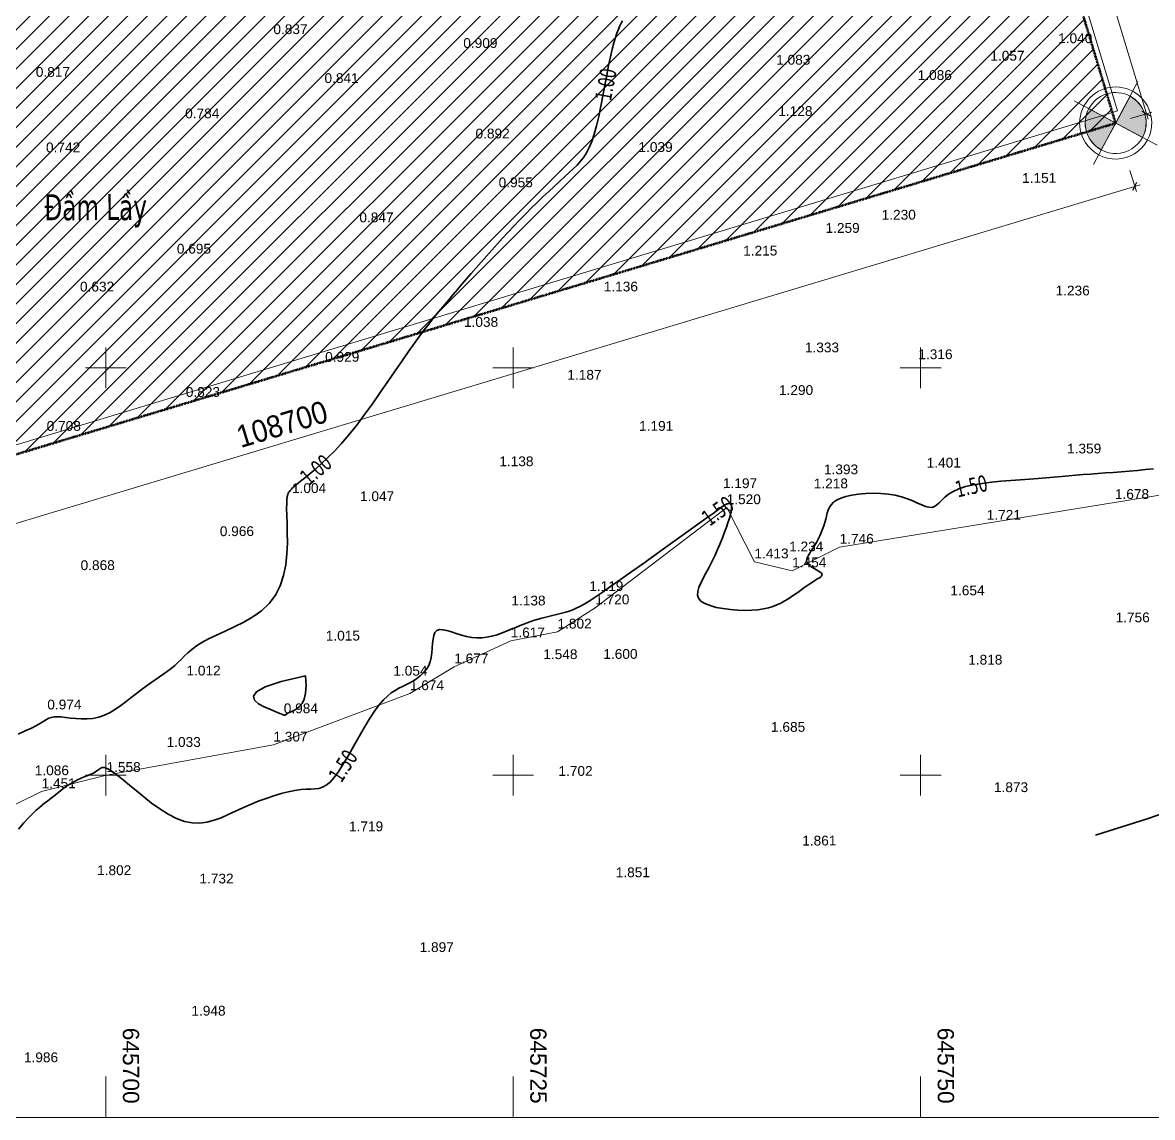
# Model space of a CAD drawing. Header units: millimetres. Extents: x 563604 to 809435, y 2337 to 1331933.
# Drawn here: x 672344 to 741676, y 1144933 to 1212109 of the extents above; entities that cross this region are included whole.
import ezdxf

# ---------------------------------------------------------------- set-up
doc = ezdxf.new("R2010")
doc.units = ezdxf.units.MM
doc.linetypes.add('Aligning Line', pattern=[11.999999364568483, 5.999999682284241, -5.999999682284241])
for name, color, linetype, lineweight in [('A-ANNO-DIMS', 211, 'Continuous', 9), ('A-ANNO-DIMS-340', 211, 'Continuous', 9), ('A-ANNO-NOTE', 131, 'Continuous', 9), ('A-DETL-GENF-1', 1, 'Continuous', 9), ('A-DETL-THIN', 151, 'Continuous', 9), ('A-DETL-THIN-1', 10, 'Aligning Line', 211), ('CD TAI', 7, 'Continuous', 9), ('DM CAI-1', 9, 'Continuous', 35), ('Hbaixe-1', 253, 'Continuous', 9), ('khung-1', 253, 'Continuous', 9), ('MUONG DAT-1', 253, 'Continuous', 9), ('NCD', 7, 'Continuous', 9), ('NCV_TKCS_HIEN TRANG_251226_dwg-1', 253, 'Continuous', 9), ('Ranh du an-1', 253, 'Continuous', 9), ('Text-1', 7, 'Continuous', 35)]:
    doc.layers.add(name, color=color, linetype=linetype, lineweight=lineweight)
doc.styles.add('Arial', font='arial_0.ttf', dxfattribs={"height": 600.1280242654427})
doc.styles.add('Arial_1', font='arial_0.ttf', dxfattribs={"height": 1000.213373775738})
doc.styles.add('Arial_2', font='arial_0.ttf', dxfattribs={"width": 0.9, "height": 1360})
doc.styles.add('Tahoma', font='tahoma_0.ttf', dxfattribs={"width": 0.75, "height": 1000.213373775738})
doc.styles.add('Tahoma_1', font='tahoma_0.ttf', dxfattribs={"width": 0.75, "height": 1600.34139804118})
doc.dimstyles.new('1_Dim_chi_tiet_khu_đất_1', dxfattribs={"dimscale": 304.8, "dimtxt": 1387.552783941479, "dimasz": 1.338582677165354, "dimexe": 1.115485564304462, "dimexo": 0.0625, "dimgap": 0.1115485564304462, "dimtad": 1, "dimdec": 0, "dimrnd": 5, "dimzin": 0, "dimdsep": 46, "dimtxsty": 'Arial_2', "dimblk1": 'OBLIQUE', "dimblk2": 'OBLIQUE', "dimsah": 1, "dimcen": 0.09, "dimdle": 1.115485564304462, "dimazin": 0, "dimtfac": 1, "dimtdec": 4, "dimtix": 1, "dimtmove": 0, "dimatfit": 3, "dimfxl": 3.346456692913386, "dimfxlon": 1, "dimtvp": 1, "dimtolj": 1, "dimtzin": 0, "dimarcsym": 2})

# ---------------------------------------------------------------- blocks, each defined once
blk = doc.blocks.new('NCV_TKCS_HIEN TRANG_251226_dwg-1595164-TỔNG THỂ_HIỆN TRẠNG KHU ĐẤT')
at = {"layer": 'DM CAI-1', "flags": 128}
for points in [[(738189.7596410416, 1162247.866236391), (741350.7488661603, 1163260.833301193), (743732.2801570449, 1164077.964327522)], [(672090.0722712692, 1162628.347328146), (672417.3021792837, 1162999.142806465), (672705.1520491227, 1163310.499509608), (672956.7640099202, 1163567.255860959), (673177.8243829496, 1163778.332184519), (673374.0194909044, 1163952.648806419), (673551.0356552001, 1164099.126049807), (673714.5591982462, 1164226.684240105), (673870.2764416002, 1164344.243701739), (674023.8737072457, 1164460.72475871), (674180.1029089261, 1164583.174559759), (674339.9783258636, 1164711.14754961), (674503.5798287563, 1164842.324993466), (674670.9872881606, 1164974.388159937), (674842.2805750587, 1165105.018315081), (675017.5395604324, 1165231.896726939), (675196.8441142704, 1165352.704661711), (675380.2741079808, 1165465.123388006), (675567.3401922595, 1165567.407548833), (675755.2761394981, 1165660.105298699), (675940.7465015184, 1165744.338168353), (676120.4158304259, 1165821.227688402), (676290.9486786101, 1165891.895389453), (676449.0095983185, 1165957.462802967), (676591.2631416566, 1166019.051459549), (676714.3738610141, 1166077.782890233), (676816.2219560993, 1166134.426958264), (676899.5502170317, 1166188.346858142), (676968.317081818, 1166238.554117573), (677026.4809890323, 1166284.060263836), (677078.0003755455, 1166323.876824496), (677126.8336803574, 1166357.015325412), (677176.9393406231, 1166382.487295426), (677232.2757947746, 1166399.304260682), (677297.2056203093, 1166405.534884101), (677377.7079555262, 1166395.476366493), (677480.1660782151, 1166362.483043738), (677610.9632665918, 1166299.909251436), (677776.4827981621, 1166201.109325467), (677983.1079515677, 1166059.437602141), (678237.2220037468, 1165868.248417339), (678545.2082336247, 1165620.896106234), (678910.6499407176, 1165315.170731781), (679325.9305121563, 1164966.605261257), (679780.6333566562, 1164595.168388869), (680264.3418836419, 1164220.828808826), (680766.6395016868, 1163863.555214767), (681277.1096200738, 1163543.316301468), (681785.3356476602, 1163280.080762001), (682280.9009935868, 1163093.817291426), (682755.9596031391, 1162998.952107088), (683212.9475657545, 1162987.741521441), (683656.8715084344, 1163046.899371211), (684092.7380576123, 1163163.139493408), (684525.5538390119, 1163323.175723908), (684960.3254794925, 1163513.72189958), (685402.059605062, 1163721.49185729), (685855.7628425796, 1163933.19943334), (686324.2894522414, 1164137.26973795), (686801.8842356813, 1164328.972981696), (687280.6396278698, 1164505.290647225), (687752.6480642036, 1164663.204219459), (688210.0019799371, 1164799.695181048), (688644.7938113183, 1164911.7450162), (689049.1159927503, 1164996.335208702), (689415.0609601971, 1165050.447242337), (689737.5585536476, 1165074.513678793), (690022.8882308922, 1165082.771392922), (690280.1668544557, 1165092.908337338), (690518.5112867206, 1165122.612464797), (690747.0383899279, 1165189.571727629), (690974.8650267441, 1165311.474079156), (691211.1080601197, 1165506.007471708), (691464.8843514438, 1165790.859858182), (691742.8093213476, 1166176.718622632), (692041.4926187709, 1166646.268874873), (692355.0424507599, 1167175.195156585), (692677.5670240772, 1167739.18200803), (693003.1745457686, 1168313.913972024), (693325.9732220293, 1168875.075588828), (693640.0712601889, 1169398.351400264), (693939.5768670101, 1169859.425947162), (694220.0980820518, 1170240.026603748), (694483.2422764857, 1170546.052069463), (694732.1166549895, 1170789.443876719), (694969.8284216736, 1170982.143559206), (695199.4847807899, 1171136.092649619), (695424.1929365908, 1171263.232679661), (695647.0600934699, 1171375.505182028), (695871.1934559636, 1171484.851689132), (696098.2745164968, 1171601.63084107), (696324.281924161, 1171729.869704414), (696543.7686152268, 1171872.012453422), (696751.2875272427, 1172030.50326164), (696941.391597189, 1172207.786304177), (697108.6337617625, 1172406.305754012), (697247.5669583693, 1172628.505785971), (697352.7441241321, 1172876.830573033), (697421.5295823567, 1173151.210485999), (697462.5332033549, 1173441.520679437), (697487.1762439058, 1173735.122503184), (697506.8799600787, 1174019.377306646), (697533.0656092208, 1174281.646440939), (697577.1544476852, 1174509.291256039), (697650.5677315415, 1174689.673101639), (697764.7267185621, 1174810.153328283), (697927.9160605889, 1174862.536161224), (698135.8739919842, 1174856.39732198), (698381.202143734, 1174805.755408762), (698656.5021458309, 1174724.62901879), (698954.3756288354, 1174627.036748713), (699267.4242240172, 1174526.997196602), (699588.2495606594, 1174438.528959817), (699909.4532696061, 1174375.65063501), (700224.7704144315, 1174349.155210195), (700532.4697880679, 1174356.933234025), (700831.9536173132, 1174393.649645382), (701122.6241281137, 1174453.969384851), (701403.8835465576, 1174532.557390179), (701675.1340995849, 1174624.078601099), (701935.7780129996, 1174723.197956635), (702185.21751289, 1174824.580396947), (702423.388318966, 1174923.735459135), (702652.3601220176, 1175019.551076863), (702874.7361065984, 1175111.759783008), (703093.1194571201, 1175200.094109453), (703310.1133575685, 1175284.286589925), (703528.3209924974, 1175364.069755455), (703750.3455460344, 1175439.176139773), (703978.7902023074, 1175509.338275044), (704215.3656506103, 1175574.569041313), (704458.2125993405, 1175636.002712551), (704704.5792619195, 1175695.053911031), (704951.7138520528, 1175753.13725775), (705196.864582878, 1175811.667375124), (705437.2796678167, 1175872.058883723), (705670.2073198647, 1175935.726406816), (705892.895753295, 1176004.084565258), (706105.426560602, 1176079.753005197), (706319.2148561061, 1176170.171469707), (706548.5091322068, 1176283.984725593), (706807.5578822974, 1176429.837541225), (707110.6096003387, 1176616.374681988), (707471.91277944, 1176852.24091696), (707905.7159125686, 1177146.081011671), (708426.2674936854, 1177506.539734913), (709040.93652277, 1177937.542464251), (709729.5740304061, 1178424.137024964), (710465.1515544736, 1178946.651853371), (711220.6406318586, 1179485.415386077), (711969.0128005833, 1180020.756059971), (712683.2395976756, 1180533.002311229), (713336.2925617251, 1181002.482576032), (713901.1432289087, 1181409.525290982), (714357.6559918609, 1181739.342907824), (714713.2666592561, 1181996.683937303), (714982.3038942397, 1182191.180905729), (715179.096359957, 1182332.466338703), (715317.9727187019, 1182430.172762536), (715413.2616346133, 1182493.932702829), (715479.2917697009, 1182533.378686459), (715530.3917875361, 1182558.143239027), (715578.3670324412, 1182576.270598924), (715624.9295757171, 1182589.451856833), (715669.2681697, 1182597.789815939), (715710.571566726, 1182601.387280141), (715748.0285194147, 1182600.347051347), (715780.8277803864, 1182594.771933457), (715808.1581019771, 1182584.76472994), (715829.2082365226, 1182570.428243985), (715843.4942159884, 1182551.886627431), (715851.8411891531, 1182529.349433825), (715855.401584141, 1182503.047563239), (715855.3278286502, 1182473.211917729), (715852.7723509468, 1182440.073399213), (715848.887579155, 1182403.862908613), (715844.8259415407, 1182364.81134756), (715841.7398658022, 1182323.149617829), (715840.0785326265, 1182278.115487801), (715837.4781319577, 1182224.974192288), (715830.8716064449, 1182157.997833559), (715817.1918985952, 1182071.458513885), (715793.3719510575, 1181959.628334543), (715756.3447066225, 1181816.779398086), (715703.0431073718, 1181637.18380636), (715630.4000959542, 1181415.113661209), (715536.2744439427, 1181147.267141353), (715422.2282396, 1180840.046730323), (715290.7493992612, 1180502.280988807), (715144.3258412484, 1180142.798477212), (714985.4454811871, 1179770.427756087), (714816.5962368317, 1179393.997385694), (714640.2660249431, 1179022.335926156), (714458.942762708, 1178664.271938448), (714276.7645792846, 1178327.194486843), (714104.4704520017, 1178012.734652516), (713954.4495703016, 1177721.084020365), (713839.0911246199, 1177452.434175719), (713770.7843039733, 1177206.976703902), (713761.9182980877, 1176984.903190384), (713824.8822966892, 1176786.405219638), (713972.065489788, 1176611.6743777), (714210.8332336452, 1176460.821194479), (714528.4555549208, 1176333.631982755), (714907.1786459584, 1176229.812000316), (715329.2486999531, 1176149.066503814), (715776.9119103838, 1176091.100751605), (716232.4144701619, 1176055.620001618), (716678.0025719147, 1176042.329511074), (717095.9224094052, 1176050.934538045), (717472.2902433034, 1176080.872463149), (717808.7026081536, 1176130.509162157), (718110.6261066847, 1176197.942632394), (718383.5273403481, 1176281.270874165), (718632.8729125824, 1176378.591885505), (718864.1294252649, 1176488.003664448), (719082.7634811245, 1176607.604210305), (719294.2416823223, 1176735.491522103), (719502.9086348702, 1176869.655860654), (719708.6209566336, 1177007.656539576), (719910.1132689033, 1177146.945136257), (720106.1201929696, 1177284.973226949), (720295.3763501231, 1177419.192387906), (720476.6163625058, 1177547.054196515), (720648.5748504148, 1177666.010229029), (720809.986435708, 1177773.512061984), (720959.1826509197, 1177867.813771364), (721092.8826734148, 1177950.379428244), (721207.4025923699, 1178023.475603856), (721299.0584969614, 1178089.368868437), (721364.1664756559, 1178150.325792794), (721399.0426179137, 1178208.612947589), (721400.0030117758, 1178266.49690363), (721363.3637469861, 1178326.244231153), (721287.8065266106, 1178389.778109322), (721181.475513814, 1178457.648149308), (721054.8804847989, 1178530.060571915), (720918.5312171873, 1178607.22159582), (720782.9374873237, 1178689.33744126), (720658.6090726879, 1178776.6143289), (720556.0557500505, 1178869.258477131), (720485.7872968912, 1178967.476107468), (720455.6000767015, 1179071.584317937), (720462.4368005656, 1179182.34372921), (720500.5267662887, 1179300.625839037), (720564.0992721018, 1179427.302147299), (720647.3836160939, 1179563.244152456), (720744.6090959285, 1179709.323353393), (720850.0050091267, 1179866.411249708), (720957.8006543454, 1180035.379340001), (721063.0360070486, 1180216.549635328), (721163.9937577352, 1180408.046193578), (721259.7672739953, 1180607.443585941), (721349.4499241285, 1180812.316382476), (721432.1350758668, 1181020.239153663), (721506.916097368, 1181228.786469562), (721572.8863567896, 1181435.532900227), (721629.1392220057, 1181638.053016993), (721676.576374216, 1181834.132173178), (721723.3327469297, 1182022.398856696), (721779.3515882593, 1182201.692339858), (721854.5761440464, 1182370.851893698), (721958.9496618357, 1182528.71678925), (722102.4153886043, 1182674.126298541), (722294.9165713292, 1182805.91969303), (722546.3964571294, 1182922.936243892), (722862.9313603934, 1183023.860067632), (723235.1298640206, 1183106.754654403), (723649.7336187478, 1183169.528340397), (724093.4842748859, 1183210.089460527), (724553.1234826036, 1183226.34635056), (725015.3928932056, 1183216.207345553), (725467.034156577, 1183177.580780985), (725894.7889228866, 1183108.374992199), (726287.8835506563, 1183008.765622684), (726645.4832274187, 1182887.997548959), (726969.2378486339, 1182757.582954417), (727260.7973099034, 1182629.034025146), (727521.8115064033, 1182513.862944538), (727753.930333877, 1182423.581897405), (727958.8036873586, 1182369.703068557), (728138.0814621662, 1182363.73864153), (728295.2599684395, 1182413.456784712), (728441.2211702149, 1182511.649600237), (728588.6934470605, 1182647.365173391), (728750.4051774088, 1182809.651589887), (728939.0847402603, 1182987.55693501), (729167.4605147571, 1183170.129294046), (729448.2608797577, 1183346.416753134), (729794.2142142624, 1183505.467397132), (730213.5444814515, 1183638.767706051), (730696.4579815082, 1183747.557737652), (731228.6566000733, 1183835.515944561), (731795.8422213681, 1183906.320779548), (732383.7167306073, 1183963.650694387), (732977.9820128639, 1184011.184142131), (733564.3399525009, 1184052.599574129), (734128.4924348753, 1184091.575443575), (734659.5472029292, 1184131.110376826), (735160.2354302298, 1184171.483694443), (735636.69414864, 1184212.294891714), (736095.0603904478, 1184253.143464065), (736541.4711870902, 1184293.62890593), (736982.0635700036, 1184333.350713306), (737422.9745720442, 1184371.908380343), (737870.3412243649, 1184408.901402041), (738328.9967538782, 1184444.184663969), (738798.5591684058, 1184478.634608983), (739277.3426692587, 1184513.383069088), (739763.6614588827, 1184549.561878556), (740255.8297395821, 1184588.302868824), (740752.1617136613, 1184630.737873456), (741250.9715829984, 1184677.998725165), (741750.5735501815, 1184731.217256523)], [(696901.1784294527, 1193140.391230206), (696702.7501414139, 1192874.250321971), (696383.6581741971, 1192433.21590941), (696030.5394324762, 1191931.650326051), (695639.4809990342, 1191363.98533551), (695215.3492671087, 1190742.503532147), (694765.2054581534, 1190083.950218819), (694296.110794048, 1189405.070699238), (693815.1264961045, 1188722.61027598), (693329.3137850672, 1188053.314251194), (692845.7338829577, 1187413.927928874), (692371.4480110881, 1186821.196611597), (691912.9641197004, 1186288.464352509), (691474.5770777386, 1185815.470211869), (691060.0284829348, 1185398.551998805), (690673.0599331632, 1185034.04752301), (690317.413026014, 1184718.294595317), (689996.829359645, 1184447.631025276), (689715.0505319305, 1184218.394622727), (689475.8181401767, 1184026.923198072), (689281.2631657753, 1183869.418905595), (689127.0741210658, 1183741.541281471), (689007.3289016214, 1183638.814204904), (688916.1054028731, 1183556.761556517), (688847.4815206781, 1183490.907216079), (688795.535149758, 1183436.775064497), (688754.3441863954, 1183389.888981683), (688717.9865257379, 1183345.772847834), (688681.8339741201, 1183298.647759691), (688646.4339809228, 1183237.523685858), (688613.6279052951, 1183150.107811483), (688585.2571080889, 1183024.107321855), (688563.1629485954, 1182847.229401983), (688549.1867865309, 1182607.181237014), (688545.1699820381, 1182291.670012664), (688552.9538946915, 1181888.402913088), (688571.6486166805, 1181390.828342197), (688589.4391678133, 1180815.359568447), (688591.7792986672, 1180184.151079339), (688564.1227619492, 1179519.357362092), (688491.9233089462, 1178843.132902788), (688360.6346906618, 1178177.632189354), (688155.7106593766, 1177545.009708725), (687862.6049665197, 1176967.419946841), (687472.9468928743, 1176461.775425728), (687003.067838341, 1176024.020801247), (686475.4747314648, 1175644.858765346), (685912.674501216, 1175314.992008266), (685337.1740762818, 1175025.123221529), (684771.4803860587, 1174765.955095805), (684238.1003590912, 1174528.190322187), (683759.5409243501, 1174302.531590637), (683352.5949564244, 1174081.333647652), (683011.1991128012, 1173863.559456101), (682723.5759972957, 1173649.824033829), (682477.9482127291, 1173440.742399675), (682262.5383624908, 1173236.929570776), (682065.5690498281, 1173039.000564977), (681875.2628781304, 1172847.570399699), (681679.8424509288, 1172663.254094206), (681469.6948376857, 1172485.998578832), (681243.8649740026, 1172313.078437685), (681003.5622621216, 1172141.100168921), (680749.996104427, 1171966.670269705), (680484.3759023097, 1171786.395237484), (680207.9110585795, 1171596.881570697), (679921.810974769, 1171394.735766226), (679627.2850531206, 1171176.564321942), (679325.3460409675, 1170941.012515934), (679016.2200660065, 1170694.880748146), (678699.9366011672, 1170447.008199872), (678376.5251192373, 1170206.234050702), (678046.0150932883, 1169981.397482642), (677708.435995682, 1169781.337675281), (677363.8173001998, 1169614.893809773), (677012.1884792034, 1169490.905067128), (676654.6062773009, 1169415.144823284), (676296.2365245357, 1169381.123235032), (675943.2723233398, 1169379.284656362), (675601.9067751513, 1169400.073440552), (675278.3329821177, 1169433.933940742), (674978.7440458194, 1169471.310509501), (674709.333068404, 1169502.647500677), (674476.2931515937, 1169518.389267123), (674282.3369331424, 1169510.709013517), (674116.2551925201, 1169478.69534884), (673963.3582455128, 1169423.165735035), (673808.9564067711, 1169344.937631914), (673638.3599920806, 1169244.828500991), (673436.8793166596, 1169123.655802505), (673189.8246962943, 1168982.236998113), (672882.5064453509, 1168821.389547484), (672505.3043949645, 1168642.429608898), (672068.8764346853, 1168448.668119601)], [(709156.5559111733, 1212225.139896256), (709078.8284125451, 1212073.600152869), (708996.2310034242, 1211902.853032414), (708909.0228327758, 1211704.608886422), (708817.4630494238, 1211470.578067556), (708721.8108019073, 1211192.470927205), (708622.3252394758, 1210861.997818033), (708519.265510669, 1210470.869091144), (708412.8907641683, 1210010.795098209), (708303.3604139294, 1209478.176629243), (708190.4349333019, 1208888.176218415), (708073.7750599154, 1208260.646838092), (707953.0415318258, 1207615.441460362), (707827.8950880825, 1206972.413057169), (707697.9964657478, 1206351.414600881), (707563.0064028774, 1205772.299063016), (707422.5856385205, 1205254.919416087), (707276.0307353329, 1204813.62391589), (707121.1815587695, 1204440.741959021), (706955.5137995951, 1204123.098224655), (706776.503148716, 1203847.517392816), (706581.625296471, 1203600.824142534), (706368.3559336246, 1203369.843154401), (706134.1707509414, 1203141.399108158), (705876.5454391859, 1202902.316683688), (705593.993664011, 1202642.014729097), (705289.1809940279, 1202360.288765247), (704965.8109723103, 1202059.528480939), (704627.5871424995, 1201742.123566253), (704278.2130473856, 1201410.463710273), (703921.3922311775, 1201066.938601803), (703560.828236949, 1200713.937931063), (703200.2246077739, 1200353.85138657), (702842.7561006144, 1199988.901567121), (702489.4823231623, 1199620.642707084), (702140.9340964303, 1199250.461952383), (701797.6422418569, 1198879.746446813), (701460.1375803128, 1198509.88333502), (701128.950932385, 1198142.259761792), (700804.613119654, 1197778.262870926), (700487.6549629904, 1197419.279807918), (700178.5358332013, 1197066.534952975), (699877.4293009791, 1196720.601627696), (699584.4374861018, 1196381.890392077), (699299.6625091977, 1196050.811803705), (699023.2064906125, 1195727.776422149), (698755.1715502649, 1195413.194804994), (698495.6598090682, 1195107.477511387), (698244.7733866576, 1194811.035099762), (698001.5794258431, 1194522.537878193), (697761.0051595777, 1194233.695153009), (697516.9428427119, 1193934.475979042), (697263.2847308054, 1193614.849412399), (696993.9230785668, 1193264.784508195), (696901.1784294527, 1193140.391230206)]]:
    blk.add_lwpolyline(points, dxfattribs=at)
blk.add_lwpolyline([(689701.762093462, 1172024.882938904), (689739.9281076126, 1171428.508491011), (689709.3174445421, 1170958.450541432), (689624.0936433111, 1170597.892327731), (689498.4202435479, 1170330.01708691), (689346.4607851647, 1170138.008057102), (689182.3788077899, 1170005.048475166), (689020.3378509097, 1169914.321578668), (688874.5014537268, 1169849.010605886), (688756.0313690789, 1169795.007774229), (688664.0822003715, 1169749.041229986), (688594.8067630839, 1169710.54809943), (688544.3578734052, 1169678.965509685), (688508.8883473825, 1169653.730587453), (688484.5510007791, 1169634.280459998), (688467.4986499262, 1169620.052253878), (688453.8841105867, 1169610.483095509), (688438.8981806583, 1169605.683889361), (688413.8835874267, 1169608.460648156), (688369.2210400276, 1169622.293161819), (688295.2912473131, 1169650.661220985), (688182.474918703, 1169697.044614727), (688021.1527630494, 1169764.923134391), (687801.705489488, 1169857.776568482), (687514.5138072968, 1169979.084708346), (687165.7355648819, 1170131.611306127), (686824.6371684406, 1170315.255966116), (686576.2621630144, 1170529.202253543), (686505.6540942126, 1170772.633736055), (686697.8565076444, 1171044.733979309), (687237.9129483517, 1171344.686550098), (688210.8669618018, 1171671.675014365)], close=True, dxfattribs=at)
at = {"layer": 'Hbaixe-1', "flags": 128}
blk.add_lwpolyline([(768012.7561700911, 1144933.000000322), (563603.7514713899, 1144933.000000322), (563603.7514713899, 1331933.000000302), (802477.039142666, 1331933.000000302), (802477.039142666, 1144933.000000322)], dxfattribs=at)
at = {"layer": 'khung-1'}
for p, q in [((677454.2705076322, 1189682.999999961), (677454.2705076322, 1192183.000000015)), ((702454.2705074664, 1189682.999999961), (702454.2705074664, 1192183.000000015)), ((727454.2705074426, 1189682.999999961), (727454.2705074426, 1192183.000000015)), ((676204.270507605, 1190933.00000013), (678704.2705073756, 1190933.00000013)), ((701204.2705075812, 1190933.00000013), (703704.2705074936, 1190933.00000013)), ((726204.2705075573, 1190933.00000013), (728704.2705076117, 1190933.00000013)), ((677454.2705076322, 1164682.999999985), (677454.2705076322, 1167182.999999897)), ((702454.2705074664, 1164682.999999985), (702454.2705074664, 1167182.999999897)), ((727454.2705074426, 1164682.999999985), (727454.2705074426, 1167182.999999897)), ((676204.270507605, 1165932.99999987), (678704.2705075175, 1165932.99999987)), ((701204.2705075812, 1165932.99999987), (703704.2705074936, 1165932.99999987)), ((726204.2705074154, 1165932.99999987), (728704.2705076117, 1165932.99999987)), ((677454.2705076322, 1144932.999999896), (677448.3968144719, 1147433.526535705)), ((702454.2705076084, 1144932.999999896), (702448.39681459, 1147433.526535705)), ((727454.2705074426, 1144932.999999896), (727448.3968145661, 1147433.526535705))]:
    blk.add_line(p, q, dxfattribs=at)
at = {"layer": 'MUONG DAT-1', "flags": 128}
blk.add_lwpolyline([(662621.4353108503, 1159562.818393352), (673511.2035945442, 1164921.550690809), (677495.7147713039, 1165922.124426109), (687737.5469170109, 1167787.580211539), (696109.9528812368, 1170939.923776521), (698833.6717344861, 1172587.676418792), (702302.6814153414, 1174180.167416401), (705171.0310471964, 1174721.020535008), (707483.0484413411, 1176203.770652328), (715551.3551690251, 1182351.047211951), (717255.5337806694, 1179025.330789996), (719571.3180536103, 1178478.651221097), (722481.5459764291, 1179926.798743717), (756356.8655926243, 1185433.787186416), (752286.9065297864, 1199548.035770068), (747733.3132658846, 1213433.342198176)], dxfattribs=at)
at = {"layer": 'Ranh du an-1', "flags": 128}
for points in [[(739225.0136526984, 1206601.679416322), (739526.2705078897, 1206693.00000018), (719355.2705079496, 1273233.000000399)], [(615418.8543918182, 1241414.363330038), (635502.2705079307, 1175160.000000271), (739225.0136526984, 1206601.679416322)]]:
    blk.add_lwpolyline(points, dxfattribs=at)
at = {"layer": 'CD TAI', "char_height": 600.1280242654427, "width": 2512.822744633115, "attachment_point": 1, "rotation": 0.13458653618538488, "line_spacing_factor": 0.9417779076525877, "style": 'Arial'}
for s, insert in [('0.837', (687732.9746675938, 1212002.21750579)), ('1.040', (735889.3600417738, 1211446.872938592)), ('0.909', (699388.0726220604, 1211151.880723185)), ('1.083', (718587.7816476256, 1210126.371195457)), ('1.057', (731731.7349245187, 1210375.352511105)), ('0.817', (673154.4043597598, 1209381.217199042)), ('1.086', (727272.6321896062, 1209187.633527658)), ('0.841', (690868.193887486, 1209001.68122555)), ('0.784', (682320.2714063957, 1206833.811088215)), ('1.128', (718718.2942142207, 1206978.75983064)), ('0.892', (700137.2780023835, 1205601.01145119)), ('0.742', (673779.0300799102, 1204749.519269933)), ('1.039', (710135.8260238398, 1204772.47879579)), ('0.955', (701556.5258526932, 1202600.657895789)), ('1.151', (733676.6385063473, 1202876.004201723)), ('0.847', (693008.554263017, 1200453.694124664)), ('1.230', (725059.9106538959, 1200616.764790506)), ('1.259', (721615.6724749602, 1199806.252082523)), ('0.695', (681807.5676090282, 1198533.145384738)), ('1.215', (716561.9216079087, 1198414.167967946)), ('0.632', (675863.3218983337, 1196208.277943306)), ('1.136', (708007.5698469423, 1196211.163073058)), ('1.236', (735731.6288596999, 1195964.813435125)), ('1.038', (699428.2696757958, 1194039.342173057)), ('0.929', (690908.3754298702, 1191895.746071016)), ('1.333', (720349.6192260627, 1192473.694321022)), ('1.316', (727312.8731905137, 1192056.385867453)), ('1.187', (705774.8229327344, 1190796.292469219)), ('0.823', (682360.4206388824, 1189741.630814654)), ('1.290', (718758.5063488226, 1189859.801126397)), ('0.708', (673819.1793122549, 1187657.338996656)), ('1.191', (710176.0230775751, 1187659.940245662)), ('1.359', (736437.7211151615, 1186271.676856209)), ('1.138', (701596.7229062867, 1185488.119345662)), ('1.393', (721518.4451306865, 1184990.822332093)), ('1.401', (727822.8330524996, 1185405.717681939)), ('1.004', (688872.9938104682, 1183841.541104817)), ('1.197', (715322.126225368, 1184142.254610378)), ('1.218', (720894.3291378089, 1184131.170852161)), ('1.678', (739372.8503531859, 1183480.426578695)), ('1.047', (693048.7358055431, 1183347.758970415)), ('1.520', (715549.4586915392, 1183158.408357186)), ('1.721', (731505.6303464425, 1182201.481017534)), ('0.966', (684444.7124574479, 1181200.389488026)), ('1.746', (722479.6494990851, 1180734.159888952)), ('1.234', (719384.0899437983, 1180261.78797184)), ('1.413', (717253.6373031837, 1179832.691935231)), ('0.868', (675903.4711306784, 1179116.097669745)), ('1.454', (719569.4215762664, 1179286.012366332)), ('1.119', (707116.1489397594, 1177830.451641222)), ('1.654', (729277.5577457909, 1177566.440104427)), ('1.138', (702337.1979956076, 1176944.036852351)), ('1.720', (707481.1519638554, 1177011.131797705)), ('1.756', (739414.0049139966, 1175909.65914176)), ('1.802', (705169.1345698525, 1175528.381680385)), ('1.015', (690948.5569722544, 1174789.810916766)), ('1.617', (702300.7849378557, 1174987.528561636)), ('1.677', (698831.7752568584, 1173395.037563885)), ('1.548', (704296.357480187, 1173649.926076394)), ('1.600', (707982.1124488212, 1173667.5857953)), ('1.818', (730371.783077281, 1173313.090773379)), ('1.012', (682400.569871369, 1172649.450541377)), ('1.054', (695093.0574608211, 1172636.632042088)), ('1.674', (696108.0564037509, 1171747.284921472)), ('0.974', (673859.3285447415, 1170565.158723095)), ('0.984', (688369.7084685445, 1170331.805739457)), ('1.685', (718271.849579766, 1169190.783608175)), ('1.033', (681180.3322376892, 1168265.169849745)), ('1.307', (687735.650439525, 1168594.941356774)), ('1.086', (673090.344407972, 1166526.100174652)), ('1.558', (677493.8182938182, 1166729.485571343)), ('1.702', (705226.0287028168, 1166487.791047473)), ('1.451', (673509.3071172003, 1165728.911836044)), ('1.873', (731951.4163031526, 1165491.039110316)), ('1.719', (692372.0716095272, 1163088.187290666)), ('1.861', (720184.4046564884, 1162214.402689738)), ('1.802', (676913.5651691124, 1160396.754443641)), ('1.851', (708742.7466319632, 1160267.47654261)), ('1.732', (683194.1208816055, 1159886.393889162)), ('1.897', (696706.7163264379, 1155676.816855927)), ('1.948', (682702.4074992444, 1151777.183735497)), ('1.986', (672424.8542857625, 1148915.301195896))]:
    blk.add_mtext(s, dxfattribs=dict(at, insert=insert))
at = {"layer": 'NCD', "char_height": 1000.213373775738, "width": 2355.813360617694, "attachment_point": 2, "line_spacing_factor": 0.994305556233853, "style": 'Tahoma'}
for s, insert, rotation in [('1.00', (707639.7641281429, 1208405.792013024), 79.46873938757439), ('1.00', (690020.2120709786, 1185060.53363474), 40.17385786700089), ('1.50', (730455.164514425, 1184157.786576678), 12.695570888971583), ('1.50', (714709.4215155768, 1182553.166579976), 35.864558231590976), ('1.50', (691585.1401647826, 1166773.293257368), 57.53935343613839)]:
    blk.add_mtext(s, dxfattribs=dict(at, insert=insert, rotation=rotation))
at = {"layer": 'Text-1', "attachment_point": 1}
for s, insert, char_height, width, rotation, line_spacing_factor, style in [('Đ\\fTahoma|b0|i0|c254|p34|;\\W.75;ầm Lầy', (673680.9750570338, 1201579.956165873), 1600.34139804118, 7558.652534043917, 0.13508876824315924, 0.9943055562338532, 'Tahoma_1'), ('645700', (679491.8171333068, 1150438.974893763), 1000.213373775738, 5584.050653602815, 270.1345865361854, 0.9417779076525875, 'Arial_1'), ('645725', (704491.8171334248, 1150438.974893763), 1000.213373775738, 5584.050653602815, 270.1345865361854, 0.9417779076525875, 'Arial_1'), ('645750', (729491.8171334009, 1150438.974893763), 1000.213373775738, 5584.050653602815, 270.1345865361854, 0.9417779076525875, 'Arial_1')]:
    blk.add_mtext(s, dxfattribs=dict(at, insert=insert, char_height=char_height, width=width, rotation=rotation, line_spacing_factor=line_spacing_factor, style=style))
blk = doc.blocks.new('HDNDCT_DIEM DINH VI NHO - HDNDCT_DIEM DINH VI NHO-1604833-TỔNG THỂ_HIỆN TRẠNG KHU ĐẤT')
at = {"layer": 'A-ANNO-NOTE'}
h = blk.add_hatch(color=256, dxfattribs=at)
edge = h.paths.add_edge_path()
edge.add_line((741069.5031272467, 1205062.735327211), (739422.0509282816, 1205947.495889241))
edge.add_line((739422.0509282816, 1205947.495889241), (740306.8114903121, 1207594.948088207))
edge.add_arc((739422.0509282816, 1205947.495889241), 1869.999999999872, -28.23792370733588, 61.76207629266531, ccw=False)
h = blk.add_hatch(color=256, dxfattribs=at)
edge = h.paths.add_edge_path()
edge.add_arc((739422.0509282816, 1205947.495889241), 1869.999999999872, 151.7620762926644, 241.76207629266491, ccw=False)
edge.add_line((737774.5987293165, 1206832.256451272), (739422.0509282816, 1205947.495889241))
edge.add_line((739422.0509282816, 1205947.495889241), (738537.2903662511, 1204300.043690276))
for p, q in [((738054.6936960528, 1203401.433399931), (740789.4081605105, 1208493.558378551)), ((736875.9884389716, 1207314.85312147), (741968.1134175916, 1204580.138657012)), ((740306.8114903121, 1207594.948088207), (739422.0509282816, 1205947.495889241)), ((739422.0509282816, 1205947.495889241), (737774.5987293165, 1206832.256451272)), ((738537.2903662511, 1204300.043690276), (739422.0509282816, 1205947.495889241)), ((739422.0509282816, 1205947.495889241), (741069.5031272467, 1205062.735327211))]:
    blk.add_line(p, q, dxfattribs=at)
for radius, start, end in [(2210.000000000043, 16.76207629266427, 196.7620762926639), (1869.999999999925, 16.76207629266388, 196.7620762926635), (1869.999999999872, 331.7620762926637, 61.76207629266488), (2210.000000000043, 196.7620762926639, 16.76207629266427), (1869.999999999872, 151.7620762926641, 241.7620762926645), (1869.999999999925, 196.7620762926635, 16.76207629266388)]:
    blk.add_arc((739422.0509282816, 1205947.495889241), radius, start, end, dxfattribs=at)
blk = doc.blocks.new('DIMBLOCK1-TỔNG THỂ_HIỆN TRẠNG KHU ĐẤT')
at = {"layer": 'A-ANNO-DIMS-340'}
for p, q in [((720281.4281403148, 1272797.955684873), (721583.6425510099, 1273190.177087371)), ((721258.0889483362, 1273092.121736746), (720281.4281403148, 1272797.955684873)), ((741408.504645497, 1206190.719785684), (721160.0335977116, 1273417.67533942)), ((740333.788486851, 1206222.107336484), (741636.0028975462, 1206614.328738982)), ((741310.4492948725, 1206516.273388358), (740333.788486851, 1206222.107336484))]:
    blk.add_line(p, q, dxfattribs=at)
at = {"layer": 'A-ANNO-DIMS-340', "lineweight": 25}
for p, q in [((721258.0889483362, 1273092.121736746), (721003.9235763572, 1273228.620687976)), ((721258.0889483362, 1273092.121736746), (721512.2543203152, 1272955.622785517)), ((741310.4492948725, 1206516.273388358), (741056.2839228935, 1206652.772339587)), ((741310.4492948725, 1206516.273388358), (741564.6146668516, 1206379.774437128))]:
    blk.add_line(p, q, dxfattribs=at)
at = {"layer": 'A-ANNO-DIMS-340', "color": 0, "insert": (732330.1912059243, 1242571.590625379), "char_height": 1360, "width": 5635.598999393086, "attachment_point": 1, "rotation": 286.76207629280117, "line_spacing_factor": 0.9417779076525878, "style": 'Arial_2'}
blk.add_mtext('69530', dxfattribs=at)
blk = doc.blocks.new('_Oblique')
at = {"color": 0, "linetype": 'ByBlock', "lineweight": -2}
blk.add_line((-0.5, -0.5), (0.5, 0.5), dxfattribs=at)
blk = doc.blocks.new('DIMBLOCK6-TỔNG THỂ_HIỆN TRẠNG KHU ĐẤT')
at = {"layer": 'A-ANNO-DIMS-340'}
for p, q in [((740297.2770885904, 1203041.657219229), (740689.4984910865, 1201739.442808534)), ((740591.4431404626, 1202064.996411208), (740297.2770885905, 1203041.657219229)), ((636186.4178604039, 1170618.650013375), (740916.9967431364, 1202163.051761832)), ((636217.8054112057, 1171693.366172021), (636610.0268137018, 1170391.151761325)), ((636511.9714630778, 1170716.705363999), (636217.8054112057, 1171693.366172021))]:
    blk.add_line(p, q, dxfattribs=at)
at = {"layer": 'A-ANNO-DIMS-340', "lineweight": 25}
for p, q in [((740591.4431404625, 1202064.996411208), (740727.9420916925, 1202319.161783186)), ((740591.4431404625, 1202064.996411208), (740454.9441892325, 1201810.831039229)), ((636511.9714630778, 1170716.705363999), (636375.4725118479, 1170462.53999202)), ((636511.9714630778, 1170716.705363999), (636648.4704143078, 1170970.870735978))]:
    blk.add_line(p, q, dxfattribs=at)
at = {"layer": 'A-ANNO-DIMS-340', "color": 0, "insert": (685334.6354258371, 1187301.331639608), "char_height": 1360, "width": 6762.718799271703, "attachment_point": 1, "rotation": 16.762076292710724, "line_spacing_factor": 0.9417779076525878, "style": 'Arial_2'}
blk.add_mtext('108700', dxfattribs=at)

msp = doc.modelspace()

# ---------------------------------------------------------------- hatches: boundary and pattern name
at = {"layer": 'A-DETL-GENF-1'}
h = msp.add_hatch(dxfattribs=at)
h.set_pattern_fill('FP_1', color=256, style=0, pattern_type=2)
h.set_pattern_definition([(45, (0, 0), (-601.0407640085655, 601.0407640085655), [])])
h.paths.add_polyline_path([(635342.57925094, 1174599.204841875), (739422.0509282753, 1205947.495889247), (719369.7317257151, 1272523.207636074), (710648.3709224504, 1277206.995178279), (619974.0475907796, 1249896.277391734), (615290.2600484244, 1241174.916588367)])

# ---------------------------------------------------------------- linework, layer by layer
at = {"layer": 'A-DETL-THIN'}
for p, q in [((739422.0509282745, 1205947.495889246), (719369.7317257143, 1272523.207636073)), ((635342.5792509393, 1174599.204841873), (739422.0509282745, 1205947.495889246))]:
    msp.add_line(p, q, dxfattribs=at)
at = {"layer": 'A-DETL-THIN-1'}
for p, q in [((739422.0509282745, 1205947.495889246), (719369.7317257143, 1272523.207636073)), ((635342.5792509393, 1174599.204841873), (739422.0509282745, 1205947.495889246))]:
    msp.add_line(p, q, dxfattribs=at)

# ---------------------------------------------------------------- block references
at = {"layer": 'A-ANNO-NOTE'}
msp.add_blockref('HDNDCT_DIEM DINH VI NHO - HDNDCT_DIEM DINH VI NHO-1604833-TỔNG THỂ_HIỆN TRẠNG KHU ĐẤT', (0, 0), dxfattribs=at)
at = {"layer": 'NCV_TKCS_HIEN TRANG_251226_dwg-1'}
msp.add_blockref('NCV_TKCS_HIEN TRANG_251226_dwg-1595164-TỔNG THỂ_HIỆN TRẠNG KHU ĐẤT', (0, 0), dxfattribs=at)

# ---------------------------------------------------------------- dimensions: what is measured, and where the dimension line sits
at = {"layer": 'A-ANNO-DIMS'}
for base, p1, p2, angle, override, picture, middle in [((721258.0889483361, 1273092.121736747), (740333.788486851, 1206222.107336484), (720281.4281403148, 1272797.955684873), 286.7620762928012, {"dimpost": '<>', "dimfxl": 69530.14266327267}, 'DIMBLOCK1-TỔNG THỂ_HIỆN TRẠNG KHU ĐẤT', (731982.1441266795, 1240014.39452475)), ((740591.4431404629, 1202064.996411208), (636217.8054112057, 1171693.366172021), (740297.2770885905, 1203041.657219229), 16.76207629271068, {"dimpost": '<>', "dimfxl": 108697.98423257}, 'DIMBLOCK6-TỔNG THỂ_HIỆN TRẠNG KHU ĐẤT', (688341.6441122214, 1187088.281754064))]:
    dim = msp.add_linear_dim(base=base, p1=p1, p2=p2, angle=angle, dimstyle='1_Dim_chi_tiet_khu_đất_1', override=override, dxfattribs=at)
    dim.commit()
    dim.dimension.update_dxf_attribs({"geometry": picture, "text_midpoint": middle})

doc.saveas('drawing.dxf')
